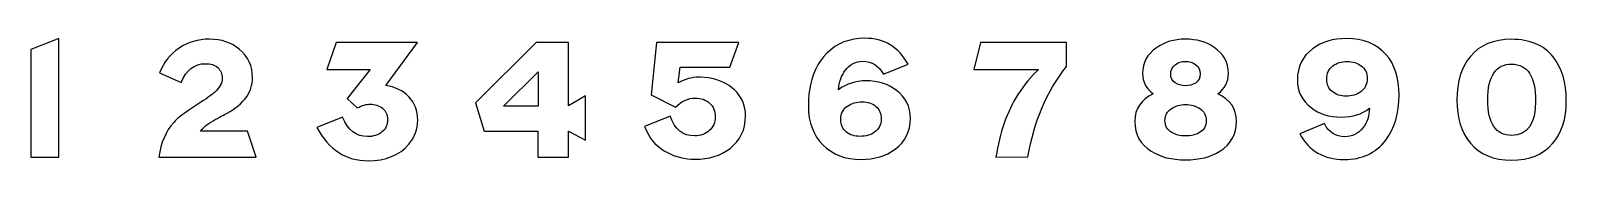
# Model space of a CAD drawing. Header units: centimetres. Extents: x -8.1 to 8.1, y -0.7 to 0.7.
import ezdxf

# ---------------------------------------------------------------- set-up
doc = ezdxf.new("R2010")
doc.units = ezdxf.units.CM
doc.header["$MEASUREMENT"] = 0
doc.layers.add('Layer 1', color=7, linetype='Continuous')

msp = doc.modelspace()

# ---------------------------------------------------------------- linework, layer by layer
at = {"layer": 'Layer 1'}
for points, knots in [([(1.16316, 0.37594), (1.16316, 0.37594), (0.90069, 0.26814), (0.90069, 0.26814), (0.90069, 0.26814), (0.85087, 0.36027), (0.77877, 0.40642), (0.68408, 0.40642), (0.68408, 0.40642), (0.60648, 0.40642), (0.54412, 0.37424), (0.4967, 0.31004), (0.4967, 0.31004), (0.45606, 0.25628), (0.43164, 0.18784), (0.42373, 0.10457), (0.42373, 0.10457), (0.5108, 0.16752), (0.60732, 0.19898), (0.71329, 0.19898), (0.71329, 0.19898), (0.84299, 0.19898), (0.95179, 0.16511), (1.03968, 0.09724), (1.03968, 0.09724), (1.13805, 0.02274), (1.18716, -0.07717), (1.18716, -0.20261), (1.18716, -0.20261), (1.18716, -0.34019), (1.13297, -0.44915), (1.02473, -0.52942), (1.02473, -0.52942), (0.92736, -0.60168), (0.80756, -0.6378), (0.66545, -0.6378), (0.66545, -0.6378), (0.49612, -0.6378), (0.36081, -0.58602), (0.25905, -0.48243), (0.25905, -0.48243), (0.15618, -0.37972), (0.10483, -0.24354), (0.10483, -0.07407), (0.10483, -0.07407), (0.10483, -0.00774), (0.10821, 0.04912), (0.11512, 0.09653), (0.11512, 0.09653), (0.13883, 0.26136), (0.20106, 0.39344), (0.30168, 0.49292), (0.30168, 0.49292), (0.40764, 0.59889), (0.542, 0.65195), (0.70427, 0.65195), (0.70427, 0.65195), (0.90874, 0.65195), (1.06169, 0.55995), (1.16316, 0.37594)], [0, 0, 0, 0, 0.0625, 0.0625, 0.0625, 0.0625, 0.125, 0.125, 0.125, 0.125, 0.1875, 0.1875, 0.1875, 0.1875, 0.25, 0.25, 0.25, 0.25, 0.3125, 0.3125, 0.3125, 0.3125, 0.375, 0.375, 0.375, 0.375, 0.4375, 0.4375, 0.4375, 0.4375, 0.5, 0.5, 0.5, 0.5, 0.5625, 0.5625, 0.5625, 0.5625, 0.625, 0.625, 0.625, 0.625, 0.6875, 0.6875, 0.6875, 0.6875, 0.75, 0.75, 0.75, 0.75, 0.8125, 0.8125, 0.8125, 0.8125, 0.875, 0.875, 0.875, 0.875, 1, 1, 1, 1]), ([(-8.14594, 0.53384), (-8.14594, 0.53384), (-7.84678, 0.64913), (-7.84678, 0.64913), (-7.84678, 0.64913), (-7.84678, 0.64913), (-7.84678, -0.6124), (-7.84678, -0.6124), (-7.84678, -0.6124), (-7.84678, -0.6124), (-8.14594, -0.6124), (-8.14594, -0.6124), (-8.14594, -0.6124), (-8.14594, -0.6124), (-8.14594, 0.53384), (-8.14594, 0.53384)], [0, 0, 0, 0, 0.2, 0.2, 0.2, 0.2, 0.4, 0.4, 0.4, 0.4, 0.6, 0.6, 0.6, 0.6, 1, 1, 1, 1]), ([(-6.11449, 0.22353), (-6.11449, 0.27348), (-6.13032, 0.31244), (-6.16207, 0.34052), (-6.16207, 0.34052), (-6.19493, 0.36747), (-6.23671, 0.38102), (-6.28751, 0.38102), (-6.28751, 0.38102), (-6.41154, 0.38102), (-6.49862, 0.31399), (-6.54857, 0.17993), (-6.54857, 0.17993), (-6.54857, 0.17993), (-6.779, 0.28365), (-6.779, 0.28365), (-6.779, 0.28365), (-6.73383, 0.39513), (-6.66427, 0.48304), (-6.57058, 0.54753), (-6.57058, 0.54753), (-6.47674, 0.61061), (-6.3695, 0.64207), (-6.24869, 0.64207), (-6.24869, 0.64207), (-6.12211, 0.64207), (-6.01586, 0.60538), (-5.93008, 0.53215), (-5.93008, 0.53215), (-5.83848, 0.45538), (-5.79276, 0.35505), (-5.79276, 0.23115), (-5.79276, 0.23115), (-5.79276, 0.07875), (-5.88208, -0.0464), (-6.0606, -0.14477), (-6.0606, -0.14477), (-6.09574, -0.16268), (-6.14611, -0.1902), (-6.21173, -0.22732), (-6.21173, -0.22732), (-6.27832, -0.26569), (-6.32293, -0.30225), (-6.3455, -0.33723), (-6.3455, -0.33723), (-6.3455, -0.33723), (-5.84695, -0.33723), (-5.84695, -0.33723), (-5.84695, -0.33723), (-5.84695, -0.33723), (-5.75397, -0.6124), (-5.75397, -0.6124), (-5.75397, -0.6124), (-5.75397, -0.6124), (-6.78564, -0.6124), (-6.78564, -0.6124), (-6.78564, -0.6124), (-6.7663, -0.46338), (-6.7138, -0.34035), (-6.628, -0.24341), (-6.628, -0.24341), (-6.59188, -0.2029), (-6.53883, -0.15943), (-6.46869, -0.11315), (-6.46869, -0.11315), (-6.46869, -0.11315), (-6.34, -0.02849), (-6.34, -0.02849), (-6.34, -0.02849), (-6.26663, 0.02006), (-6.21863, 0.05449), (-6.19607, 0.07481), (-6.19607, 0.07481), (-6.14175, 0.12434), (-6.11449, 0.174), (-6.11449, 0.22353)], [0, 0, 0, 0, 0.05, 0.05, 0.05, 0.05, 0.1, 0.1, 0.1, 0.1, 0.15, 0.15, 0.15, 0.15, 0.2, 0.2, 0.2, 0.2, 0.25, 0.25, 0.25, 0.25, 0.3, 0.3, 0.3, 0.3, 0.35, 0.35, 0.35, 0.35, 0.4, 0.4, 0.4, 0.4, 0.45, 0.45, 0.45, 0.45, 0.5, 0.5, 0.5, 0.5, 0.55, 0.55, 0.55, 0.55, 0.6, 0.6, 0.6, 0.6, 0.65, 0.65, 0.65, 0.65, 0.7, 0.7, 0.7, 0.7, 0.75, 0.75, 0.75, 0.75, 0.8, 0.8, 0.8, 0.8, 0.85, 0.85, 0.85, 0.85, 0.9, 0.9, 0.9, 0.9, 1, 1, 1, 1]), ([(-4.83759, -0.18808), (-4.78099, -0.32609), (-4.69239, -0.39509), (-4.5716, -0.39509), (-4.5716, -0.39509), (-4.51276, -0.39509), (-4.46238, -0.37872), (-4.42047, -0.34585), (-4.42047, -0.34585), (-4.37997, -0.3141), (-4.35965, -0.26992), (-4.35965, -0.21335), (-4.35965, -0.21335), (-4.35965, -0.16255), (-4.37772, -0.1226), (-4.41396, -0.09339), (-4.41396, -0.09339), (-4.45011, -0.06376), (-4.49413, -0.0491), (-4.54604, -0.0491), (-4.54604, -0.0491), (-4.58219, -0.0491), (-4.62748, -0.06249), (-4.68193, -0.08958), (-4.68193, -0.08958), (-4.68193, -0.08958), (-4.78877, 0.01173), (-4.78877, 0.01173), (-4.78877, 0.01173), (-4.78877, 0.01173), (-4.54493, 0.31893), (-4.54493, 0.31893), (-4.54493, 0.31893), (-4.54493, 0.31893), (-5.00536, 0.31893), (-5.00536, 0.31893), (-5.00536, 0.31893), (-5.00536, 0.31893), (-4.90363, 0.6068), (-4.90363, 0.6068), (-4.90363, 0.6068), (-4.90363, 0.6068), (-4.04143, 0.6068), (-4.04143, 0.6068), (-4.04143, 0.6068), (-4.04143, 0.6068), (-4.37827, 0.14918), (-4.37827, 0.14918), (-4.37827, 0.14918), (-4.27879, 0.13463), (-4.19751, 0.09441), (-4.13443, 0.0288), (-4.13443, 0.0288), (-4.07106, -0.03751), (-4.03931, -0.12064), (-4.03931, -0.22012), (-4.03931, -0.22012), (-4.03931, -0.31606), (-4.07106, -0.40131), (-4.13443, -0.47566), (-4.13443, -0.47566), (-4.23378, -0.59321), (-4.37772, -0.65192), (-4.56636, -0.65192), (-4.56636, -0.65192), (-4.8002, -0.65192), (-4.98208, -0.53408), (-5.11204, -0.29828), (-5.11204, -0.29828), (-5.11204, -0.29828), (-4.83759, -0.18808), (-4.83759, -0.18808)], [0, 0, 0, 0, 0.05263158, 0.05263158, 0.05263158, 0.05263158, 0.10526316, 0.10526316, 0.10526316, 0.10526316, 0.15789474, 0.15789474, 0.15789474, 0.15789474, 0.21052632, 0.21052632, 0.21052632, 0.21052632, 0.26315789, 0.26315789, 0.26315789, 0.26315789, 0.31578947, 0.31578947, 0.31578947, 0.31578947, 0.36842105, 0.36842105, 0.36842105, 0.36842105, 0.42105263, 0.42105263, 0.42105263, 0.42105263, 0.47368421, 0.47368421, 0.47368421, 0.47368421, 0.52631579, 0.52631579, 0.52631579, 0.52631579, 0.57894737, 0.57894737, 0.57894737, 0.57894737, 0.63157895, 0.63157895, 0.63157895, 0.63157895, 0.68421053, 0.68421053, 0.68421053, 0.68421053, 0.73684211, 0.73684211, 0.73684211, 0.73684211, 0.78947368, 0.78947368, 0.78947368, 0.78947368, 0.84210526, 0.84210526, 0.84210526, 0.84210526, 0.89473684, 0.89473684, 0.89473684, 0.89473684, 1, 1, 1, 1]), ([(-2.78302, 0.6068), (-2.78302, 0.6068), (-2.4411, 0.6068), (-2.4411, 0.6068), (-2.4411, 0.6068), (-2.4411, 0.6068), (-2.4411, -0.0673), (-2.4411, -0.0673), (-2.4411, -0.0673), (-2.4411, -0.0673), (-2.26047, 0.03784), (-2.26047, 0.03784), (-2.26047, 0.03784), (-2.26047, 0.03784), (-2.26047, -0.43206), (-2.26047, -0.43206), (-2.26047, -0.43206), (-2.26047, -0.43206), (-2.4411, -0.33866), (-2.4411, -0.33866), (-2.4411, -0.33866), (-2.4411, -0.33866), (-2.4411, -0.6124), (-2.4411, -0.6124), (-2.4411, -0.6124), (-2.4411, -0.6124), (-2.76707, -0.6124), (-2.76707, -0.6124), (-2.76707, -0.6124), (-2.76707, -0.6124), (-2.76707, -0.33866), (-2.76707, -0.33866), (-2.76707, -0.33866), (-2.76707, -0.33866), (-3.33547, -0.33866), (-3.33547, -0.33866), (-3.33547, -0.33866), (-3.33547, -0.33866), (-3.42675, -0.03695), (-3.42675, -0.03695), (-3.42675, -0.03695), (-3.42675, -0.03695), (-2.78302, 0.6068), (-2.78302, 0.6068)], [0, 0, 0, 0, 0.08333333, 0.08333333, 0.08333333, 0.08333333, 0.16666667, 0.16666667, 0.16666667, 0.16666667, 0.25, 0.25, 0.25, 0.25, 0.33333333, 0.33333333, 0.33333333, 0.33333333, 0.41666667, 0.41666667, 0.41666667, 0.41666667, 0.5, 0.5, 0.5, 0.5, 0.58333333, 0.58333333, 0.58333333, 0.58333333, 0.66666667, 0.66666667, 0.66666667, 0.66666667, 0.75, 0.75, 0.75, 0.75, 0.83333333, 0.83333333, 0.83333333, 0.83333333, 1, 1, 1, 1]), ([(-1.36004, -0.17779), (-1.31376, -0.31791), (-1.22669, -0.38803), (-1.099, -0.38803), (-1.099, -0.38803), (-1.03915, -0.38803), (-0.98822, -0.36885), (-0.94631, -0.33046), (-0.94631, -0.33046), (-0.90469, -0.2932), (-0.88379, -0.24523), (-0.88379, -0.18639), (-0.88379, -0.18639), (-0.88379, -0.12543), (-0.90355, -0.07619), (-0.94292, -0.03865), (-0.94292, -0.03865), (-0.98356, -0.00253), (-1.03436, 0.01554), (-1.09575, 0.01554), (-1.09575, 0.01554), (-1.17123, 0.01554), (-1.24066, -0.01719), (-1.30389, -0.08281), (-1.30389, -0.08281), (-1.30389, -0.08281), (-1.56493, 0.0511), (-1.56493, 0.0511), (-1.56493, 0.0511), (-1.56493, 0.0511), (-1.50752, 0.6068), (-1.50752, 0.6068), (-1.50752, 0.6068), (-1.50752, 0.6068), (-0.63304, 0.6068), (-0.63304, 0.6068), (-0.63304, 0.6068), (-0.63304, 0.6068), (-0.72969, 0.34433), (-0.72969, 0.34433), (-0.72969, 0.34433), (-0.72969, 0.34433), (-1.25534, 0.34433), (-1.25534, 0.34433), (-1.25534, 0.34433), (-1.25534, 0.34433), (-1.27736, 0.17797), (-1.27736, 0.17797), (-1.27736, 0.17797), (-1.20399, 0.21734), (-1.13173, 0.23708), (-1.06061, 0.23708), (-1.06061, 0.23708), (-1.0537, 0.23708), (-1.04677, 0.23708), (-1.03987, 0.23708), (-1.03987, 0.23708), (-1.03987, 0.23708), (-0.95872, 0.23215), (-0.95872, 0.23215), (-0.95872, 0.23215), (-0.84246, 0.21168), (-0.74917, 0.16836), (-0.67919, 0.1019), (-0.67919, 0.1019), (-0.60116, 0.02837), (-0.56205, -0.06434), (-0.56205, -0.17594), (-0.56205, -0.17594), (-0.56205, -0.32059), (-0.61696, -0.43518), (-0.7266, -0.51984), (-0.7266, -0.51984), (-0.82595, -0.59758), (-0.95012, -0.63639), (-1.09926, -0.63639), (-1.09926, -0.63639), (-1.20441, -0.63639), (-1.30318, -0.61155), (-1.39589, -0.56202), (-1.39589, -0.56202), (-1.49508, -0.50926), (-1.56509, -0.43756), (-1.60586, -0.34739), (-1.60586, -0.34739), (-1.60586, -0.34739), (-1.63282, -0.28616), (-1.63282, -0.28616), (-1.63282, -0.28616), (-1.63282, -0.28616), (-1.36004, -0.17779), (-1.36004, -0.17779)], [0, 0, 0, 0, 0.04166667, 0.04166667, 0.04166667, 0.04166667, 0.08333333, 0.08333333, 0.08333333, 0.08333333, 0.125, 0.125, 0.125, 0.125, 0.16666667, 0.16666667, 0.16666667, 0.16666667, 0.20833333, 0.20833333, 0.20833333, 0.20833333, 0.25, 0.25, 0.25, 0.25, 0.29166667, 0.29166667, 0.29166667, 0.29166667, 0.33333333, 0.33333333, 0.33333333, 0.33333333, 0.375, 0.375, 0.375, 0.375, 0.41666667, 0.41666667, 0.41666667, 0.41666667, 0.45833333, 0.45833333, 0.45833333, 0.45833333, 0.5, 0.5, 0.5, 0.5, 0.54166667, 0.54166667, 0.54166667, 0.54166667, 0.58333333, 0.58333333, 0.58333333, 0.58333333, 0.625, 0.625, 0.625, 0.625, 0.66666667, 0.66666667, 0.66666667, 0.66666667, 0.70833333, 0.70833333, 0.70833333, 0.70833333, 0.75, 0.75, 0.75, 0.75, 0.79166667, 0.79166667, 0.79166667, 0.79166667, 0.83333333, 0.83333333, 0.83333333, 0.83333333, 0.875, 0.875, 0.875, 0.875, 0.91666667, 0.91666667, 0.91666667, 0.91666667, 1, 1, 1, 1]), ([(1.93249, 0.6068), (1.93249, 0.6068), (2.84181, 0.6068), (2.84181, 0.6068), (2.84181, 0.6068), (2.84181, 0.6068), (2.84181, 0.34955), (2.84181, 0.34955), (2.84181, 0.34955), (2.63509, 0.08793), (2.49907, -0.23224), (2.43345, -0.6107), (2.43345, -0.6107), (2.43345, -0.6107), (2.09492, -0.6124), (2.09492, -0.6124), (2.09492, -0.6124), (2.13315, -0.3522), (2.21104, -0.13022), (2.32847, 0.05364), (2.32847, 0.05364), (2.39506, 0.15849), (2.46745, 0.24681), (2.54548, 0.31893), (2.54548, 0.31893), (2.54548, 0.31893), (1.85968, 0.31893), (1.85968, 0.31893), (1.85968, 0.31893), (1.85968, 0.31893), (1.93249, 0.6068), (1.93249, 0.6068)], [0, 0, 0, 0, 0.11111111, 0.11111111, 0.11111111, 0.11111111, 0.22222222, 0.22222222, 0.22222222, 0.22222222, 0.33333333, 0.33333333, 0.33333333, 0.33333333, 0.44444444, 0.44444444, 0.44444444, 0.44444444, 0.55555556, 0.55555556, 0.55555556, 0.55555556, 0.66666667, 0.66666667, 0.66666667, 0.66666667, 0.77777778, 0.77777778, 0.77777778, 0.77777778, 1, 1, 1, 1]), ([(4.4495, 0.06012), (4.5806, 0.00017), (4.64606, -0.09749), (4.64606, -0.23296), (4.64606, -0.23296), (4.64606, -0.3721), (4.58793, -0.47778), (4.47164, -0.55017), (4.47164, -0.55017), (4.3747, -0.61142), (4.25278, -0.64203), (4.10604, -0.64203), (4.10604, -0.64203), (3.96055, -0.64203), (3.83918, -0.61142), (3.74198, -0.55017), (3.74198, -0.55017), (3.62598, -0.47778), (3.56799, -0.37279), (3.56799, -0.23507), (3.56799, -0.23507), (3.56799, -0.0982), (3.63331, 0.00017), (3.76399, 0.06012), (3.76399, 0.06012), (3.68792, 0.11545), (3.64982, 0.18755), (3.64982, 0.2766), (3.64982, 0.2766), (3.64982, 0.39047), (3.69906, 0.48191), (3.79743, 0.55077), (3.79743, 0.55077), (3.88321, 0.61159), (3.98595, 0.64207), (4.10562, 0.64207), (4.10562, 0.64207), (4.2209, 0.64207), (4.3208, 0.61385), (4.40547, 0.55741), (4.40547, 0.55741), (4.50948, 0.48742), (4.56139, 0.39386), (4.56139, 0.2766), (4.56139, 0.2766), (4.56139, 0.18755), (4.52414, 0.11545), (4.4495, 0.06012)], [0, 0, 0, 0, 0.07692308, 0.07692308, 0.07692308, 0.07692308, 0.15384615, 0.15384615, 0.15384615, 0.15384615, 0.23076923, 0.23076923, 0.23076923, 0.23076923, 0.30769231, 0.30769231, 0.30769231, 0.30769231, 0.38461538, 0.38461538, 0.38461538, 0.38461538, 0.46153846, 0.46153846, 0.46153846, 0.46153846, 0.53846154, 0.53846154, 0.53846154, 0.53846154, 0.61538462, 0.61538462, 0.61538462, 0.61538462, 0.69230769, 0.69230769, 0.69230769, 0.69230769, 0.76923077, 0.76923077, 0.76923077, 0.76923077, 0.84615385, 0.84615385, 0.84615385, 0.84615385, 1, 1, 1, 1]), ([(5.81517, 0.64913), (5.99466, 0.64913), (6.13365, 0.59268), (6.23202, 0.4798), (6.23202, 0.4798), (6.32584, 0.37368), (6.3727, 0.22975), (6.3727, 0.048), (6.3727, 0.048), (6.3727, -0.14715), (6.32529, -0.30733), (6.23046, -0.43264), (6.23046, -0.43264), (6.12534, -0.57035), (5.97786, -0.63922), (5.78795, -0.63922), (5.78795, -0.63922), (5.57556, -0.63922), (5.41864, -0.54763), (5.3172, -0.36448), (5.3172, -0.36448), (5.3172, -0.36448), (5.58009, -0.25666), (5.58009, -0.25666), (5.58009, -0.25666), (5.62861, -0.34993), (5.69973, -0.3965), (5.79358, -0.3965), (5.79358, -0.3965), (5.87388, -0.3965), (5.93878, -0.3649), (5.98845, -0.30183), (5.98845, -0.30183), (6.03374, -0.24481), (6.05634, -0.17525), (6.05634, -0.09326), (6.05634, -0.09326), (5.97604, -0.1562), (5.87711, -0.18766), (5.75958, -0.18766), (5.75958, -0.18766), (5.63187, -0.18766), (5.52447, -0.15379), (5.43769, -0.08593), (5.43769, -0.08593), (5.34133, -0.01269), (5.2932, 0.08624), (5.2932, 0.21041), (5.2932, 0.21041), (5.2932, 0.35054), (5.34696, 0.46046), (5.45449, 0.54033), (5.45449, 0.54033), (5.55046, 0.61286), (5.67068, 0.64913), (5.81517, 0.64913)], [0, 0, 0, 0, 0.06666667, 0.06666667, 0.06666667, 0.06666667, 0.13333333, 0.13333333, 0.13333333, 0.13333333, 0.2, 0.2, 0.2, 0.2, 0.26666667, 0.26666667, 0.26666667, 0.26666667, 0.33333333, 0.33333333, 0.33333333, 0.33333333, 0.4, 0.4, 0.4, 0.4, 0.46666667, 0.46666667, 0.46666667, 0.46666667, 0.53333333, 0.53333333, 0.53333333, 0.53333333, 0.6, 0.6, 0.6, 0.6, 0.66666667, 0.66666667, 0.66666667, 0.66666667, 0.73333333, 0.73333333, 0.73333333, 0.73333333, 0.8, 0.8, 0.8, 0.8, 0.86666667, 0.86666667, 0.86666667, 0.86666667, 1, 1, 1, 1]), ([(7.5651, 0.64066), (7.75941, 0.64066), (7.90673, 0.57801), (8.00706, 0.45256), (8.00706, 0.45256), (8.09961, 0.33868), (8.14591, 0.18247), (8.14591, -0.01621), (8.14591, -0.01621), (8.14591, -0.207), (8.09736, -0.35771), (8.00042, -0.46846), (8.00042, -0.46846), (7.89755, -0.587), (7.75248, -0.64626), (7.5651, -0.64626), (7.5651, -0.64626), (7.37558, -0.64626), (7.22982, -0.5853), (7.12822, -0.46354), (7.12822, -0.46354), (7.03339, -0.35051), (6.98598, -0.19684), (6.98598, -0.00266), (6.98598, -0.00266), (6.98598, 0.19136), (7.03339, 0.34489), (7.12822, 0.45792), (7.12822, 0.45792), (7.22982, 0.5797), (7.37558, 0.64066), (7.5651, 0.64066)], [0, 0, 0, 0, 0.11111111, 0.11111111, 0.11111111, 0.11111111, 0.22222222, 0.22222222, 0.22222222, 0.22222222, 0.33333333, 0.33333333, 0.33333333, 0.33333333, 0.44444444, 0.44444444, 0.44444444, 0.44444444, 0.55555556, 0.55555556, 0.55555556, 0.55555556, 0.66666667, 0.66666667, 0.66666667, 0.66666667, 0.77777778, 0.77777778, 0.77777778, 0.77777778, 1, 1, 1, 1]), ([(4.26225, 0.27152), (4.26225, 0.31328), (4.24643, 0.34602), (4.21497, 0.36959), (4.21497, 0.36959), (4.18378, 0.39315), (4.14668, 0.40501), (4.10393, 0.40501), (4.10393, 0.40501), (4.06228, 0.40501), (4.02701, 0.39315), (3.99793, 0.36959), (3.99793, 0.36959), (3.96534, 0.34348), (3.94899, 0.31032), (3.94899, 0.26996), (3.94899, 0.26996), (3.94899, 0.23059), (3.96534, 0.19982), (3.99793, 0.17725), (3.99793, 0.17725), (4.02701, 0.15693), (4.06172, 0.14677), (4.10236, 0.14677), (4.10236, 0.14677), (4.1461, 0.14677), (4.18267, 0.15638), (4.21172, 0.17556), (4.21172, 0.17556), (4.24545, 0.19813), (4.26225, 0.23017), (4.26225, 0.27152)], [0, 0, 0, 0, 0.11111111, 0.11111111, 0.11111111, 0.11111111, 0.22222222, 0.22222222, 0.22222222, 0.22222222, 0.33333333, 0.33333333, 0.33333333, 0.33333333, 0.44444444, 0.44444444, 0.44444444, 0.44444444, 0.55555556, 0.55555556, 0.55555556, 0.55555556, 0.66666667, 0.66666667, 0.66666667, 0.66666667, 0.77777778, 0.77777778, 0.77777778, 0.77777778, 1, 1, 1, 1]), ([(5.80726, 0.0353), (5.87147, 0.0353), (5.92397, 0.05054), (5.96448, 0.08087), (5.96448, 0.08087), (6.01088, 0.11489), (6.03403, 0.16299), (6.03403, 0.22551), (6.03403, 0.22551), (6.03403, 0.28182), (6.01215, 0.32641), (5.96829, 0.35929), (5.96829, 0.35929), (5.9296, 0.38878), (5.88092, 0.4036), (5.82208, 0.4036), (5.82208, 0.4036), (5.759, 0.4036), (5.70764, 0.38821), (5.66827, 0.35759), (5.66827, 0.35759), (5.62523, 0.32471), (5.60364, 0.27729), (5.60364, 0.21506), (5.60364, 0.21506), (5.60364, 0.15961), (5.6234, 0.11616), (5.66277, 0.08454), (5.66277, 0.08454), (5.70256, 0.05166), (5.75069, 0.0353), (5.80726, 0.0353)], [0, 0, 0, 0, 0.11111111, 0.11111111, 0.11111111, 0.11111111, 0.22222222, 0.22222222, 0.22222222, 0.22222222, 0.33333333, 0.33333333, 0.33333333, 0.33333333, 0.44444444, 0.44444444, 0.44444444, 0.44444444, 0.55555556, 0.55555556, 0.55555556, 0.55555556, 0.66666667, 0.66666667, 0.66666667, 0.66666667, 0.77777778, 0.77777778, 0.77777778, 0.77777778, 1, 1, 1, 1]), ([(7.5665, -0.38239), (7.73541, -0.38239), (7.81995, -0.26034), (7.81995, -0.01621), (7.81995, -0.01621), (7.81995, 0.24583), (7.73541, 0.37678), (7.5665, 0.37678), (7.5665, 0.37678), (7.39772, 0.37678), (7.31335, 0.25036), (7.31335, -0.00266), (7.31335, -0.00266), (7.31335, -0.25582), (7.39772, -0.38239), (7.5665, -0.38239)], [0, 0, 0, 0, 0.2, 0.2, 0.2, 0.2, 0.4, 0.4, 0.4, 0.4, 0.6, 0.6, 0.6, 0.6, 1, 1, 1, 1]), ([(-2.76381, -0.07053), (-2.76381, -0.07053), (-2.76381, 0.29494), (-2.76381, 0.29494), (-2.76381, 0.29494), (-2.76381, 0.29494), (-3.12872, -0.07053), (-3.12872, -0.07053), (-3.12872, -0.07053), (-3.12872, -0.07053), (-2.76381, -0.07053), (-2.76381, -0.07053)], [0, 0, 0, 0, 0.25, 0.25, 0.25, 0.25, 0.5, 0.5, 0.5, 0.5, 1, 1, 1, 1]), ([(0.8767, -0.20869), (0.8767, -0.1521), (0.85765, -0.1068), (0.81941, -0.0728), (0.81941, -0.0728), (0.78118, -0.04021), (0.73335, -0.02396), (0.67577, -0.02396), (0.67577, -0.02396), (0.61508, -0.02396), (0.56317, -0.0392), (0.52041, -0.06955), (0.52041, -0.06955), (0.47199, -0.10469), (0.44773, -0.15154), (0.44773, -0.21039), (0.44773, -0.21039), (0.44773, -0.26809), (0.46792, -0.31339), (0.5084, -0.34628), (0.5084, -0.34628), (0.54552, -0.37689), (0.59407, -0.39226), (0.65402, -0.39226), (0.65402, -0.39226), (0.71583, -0.39226), (0.76692, -0.37745), (0.80743, -0.34797), (0.80743, -0.34797), (0.85357, -0.31508), (0.8767, -0.26865), (0.8767, -0.20869)], [0, 0, 0, 0, 0.11111111, 0.11111111, 0.11111111, 0.11111111, 0.22222222, 0.22222222, 0.22222222, 0.22222222, 0.33333333, 0.33333333, 0.33333333, 0.33333333, 0.44444444, 0.44444444, 0.44444444, 0.44444444, 0.55555556, 0.55555556, 0.55555556, 0.55555556, 0.66666667, 0.66666667, 0.66666667, 0.66666667, 0.77777778, 0.77777778, 0.77777778, 0.77777778, 1, 1, 1, 1]), ([(4.32575, -0.2269), (4.32575, -0.16903), (4.3026, -0.12501), (4.25646, -0.09466), (4.25646, -0.09466), (4.21582, -0.0673), (4.16557, -0.0536), (4.10604, -0.0536), (4.10604, -0.0536), (4.0486, -0.0536), (3.99963, -0.0673), (3.95928, -0.09466), (3.95928, -0.09466), (3.912, -0.12614), (3.88829, -0.16959), (3.88829, -0.2252), (3.88829, -0.2252), (3.88829, -0.27966), (3.912, -0.32143), (3.95928, -0.35078), (3.95928, -0.35078), (3.99963, -0.37562), (4.0486, -0.38803), (4.10604, -0.38803), (4.10604, -0.38803), (4.16459, -0.38803), (4.21341, -0.37618), (4.25278, -0.35234), (4.25278, -0.35234), (4.30146, -0.32426), (4.32575, -0.28235), (4.32575, -0.2269)], [0, 0, 0, 0, 0.11111111, 0.11111111, 0.11111111, 0.11111111, 0.22222222, 0.22222222, 0.22222222, 0.22222222, 0.33333333, 0.33333333, 0.33333333, 0.33333333, 0.44444444, 0.44444444, 0.44444444, 0.44444444, 0.55555556, 0.55555556, 0.55555556, 0.55555556, 0.66666667, 0.66666667, 0.66666667, 0.66666667, 0.77777778, 0.77777778, 0.77777778, 0.77777778, 1, 1, 1, 1])]:
    msp.add_open_spline(points, degree=3, knots=knots, dxfattribs=at)

doc.saveas('drawing.dxf')
